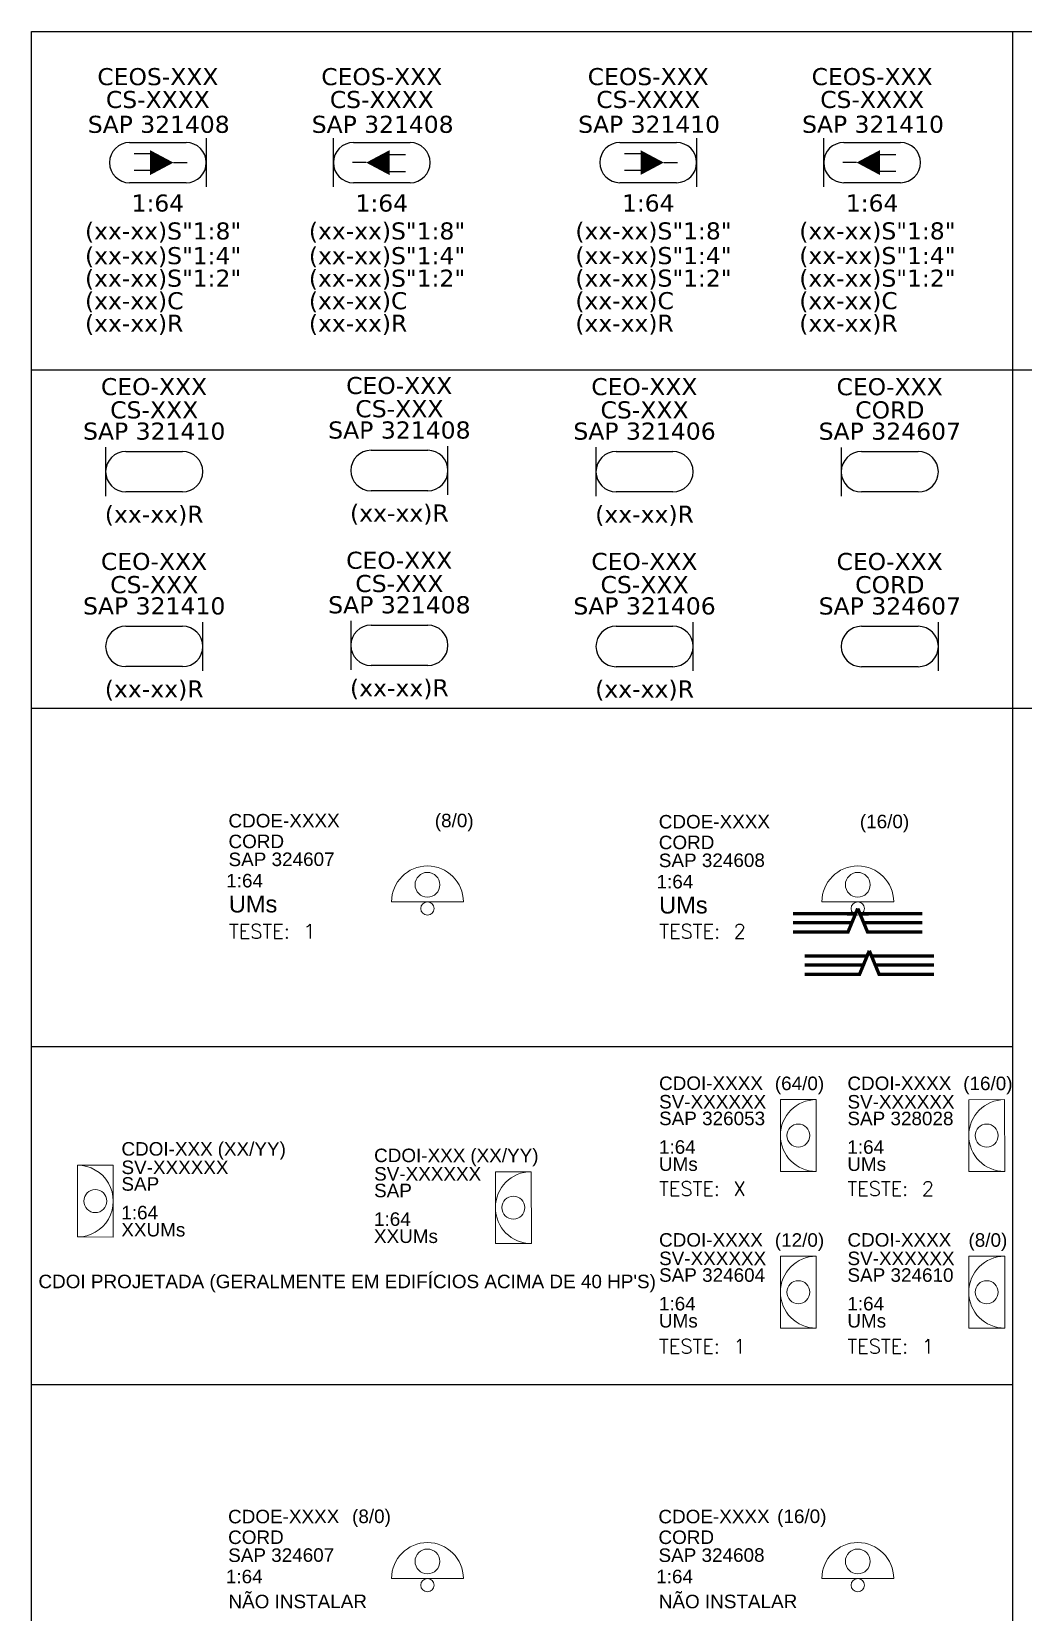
# Model space of a CAD drawing. Extents: x 4313 to 28038, y -9425 to 4777.
# Drawn here: x 13292 to 13879, y 575 to 1511 of the extents above; entities that cross this region are included whole.
import ezdxf
from ezdxf.enums import TextEntityAlignment as Align

# ---------------------------------------------------------------- set-up
doc = ezdxf.new("R2010")
doc.units = ezdxf.units.DM
doc.header["$MEASUREMENT"] = 0
for name, color, linetype, lineweight in [("20.0-LEGENDA DOS CDO'S", 1, 'Continuous', 0), ('20.1-CDO_INTERIOR', 1, 'Continuous', 0), ('20.2-CDO_POSTE', 1, 'Continuous', 5)]:
    doc.layers.add(name, color=color, linetype=linetype, lineweight=lineweight)
for name, color, linetype in [('20.4-CEOS', 1, 'Continuous'), ('20.5-CEO', 1, 'Continuous'), ('CAP a instalar', 1, 'Continuous')]:
    doc.layers.add(name, color=color, linetype=linetype)
doc.styles.add('ARIAL', font='arial.ttf')
doc.styles.add('DIGICADE', font='arial.ttf')
doc.styles.add('ROMANS', font='romans.shx')
doc.styles.add('siredit', font='verdana.ttf')
doc.linetypes.add('FENCELINE1', pattern='A,0.25,-0.1,[133,ltypeshp.shx,S=0.1,R=0,X=-0.1,Y=0],-0.1,1', length=1.45)

# ---------------------------------------------------------------- blocks, each defined once
blk = doc.blocks.new('CDOI_CT_DRT')
at = {"layer": '20.1-CDO_INTERIOR', "color": 8, "lineweight": 18}
blk.add_lwpolyline([(2.126, -2.126), (2.128, 2.124), (0.003, 2.125), (0.001, -2.125)], close=True, dxfattribs=at)
blk.add_circle((1.064, -0.001), 0.68, dxfattribs=at)
blk.add_arc((0.002, 0), 2.125, 269.97241, 89.97241, dxfattribs=at)
at = {"layer": "20.0-LEGENDA DOS CDO'S", "color": 8, "style": 'ARIAL'}
for tag, p in [('CDO_N', (2.611, 2.691)), ('SURVEY', (2.613, 1.6)), ('SAP', (2.61, 0.614)), ('1:XX', (2.604, -1.079)), ('UMS', (2.603, -2.093))]:
    blk.add_attdef(tag, p, '', height=0.8, rotation=359.97241, dxfattribs=at)
blk.add_attdef('FIBRAS_UTILIZADAS', text='', height=0.8, rotation=359.97241, dxfattribs=at).set_placement((10.323, 2.687), align=Align.CENTER)
blk = doc.blocks.new('CDOI_CT_ESQ')
at = {"layer": '20.1-CDO_INTERIOR', "color": 8, "lineweight": 18}
blk.add_lwpolyline([(-2.119, -2.126), (-2.121, 2.124), (0.004, 2.125), (0.006, -2.125)], close=True, dxfattribs=at)
blk.add_circle((-1.057, -0.001), 0.68, dxfattribs=at)
blk.add_arc((0.005, 0), 2.125, 90.02759, 270.02759, dxfattribs=at)
at = {"layer": "20.0-LEGENDA DOS CDO'S", "color": 8, "style": 'ARIAL'}
for tag, p in [('CDO_N', (-9.298, 2.691)), ('SURVEY', (-9.296, 1.6)), ('SAP', (-9.299, 0.614)), ('1:XX', (-9.305, -1.079)), ('UMS', (-9.306, -2.093))]:
    blk.add_attdef(tag, p, '', height=0.8, rotation=359.97241, dxfattribs=at)
blk.add_attdef('FIBRAS_UTILIZADAS', text='', height=0.8, rotation=359.97241, dxfattribs=at).set_placement((-1.586, 2.687), align=Align.CENTER)
blk = doc.blocks.new('*U33')
at = {"color": 0}
blk.add_line((2.145, -0.582), (-2.104, -0.684), dxfattribs=at)
for centre, radius in [((-0.004, 0.376), 0.733), ((0.03, -1.026), 0.393)]:
    blk.add_circle(centre, radius, dxfattribs=at)
blk.add_arc((0.02, -0.633), 2.125, 1.37817, 181.37817, dxfattribs=at)
blk = doc.blocks.new('*U37')
at = {"layer": '20.4-CEOS'}
for p, q in [((-4.535, 1.194), (-1.192, 1.194)), ((-1.192, -1.19), (-4.535, -1.19))]:
    blk.add_line(p, q, dxfattribs=at)
for points in [[(-5.727, -1.435), (-5.727, 1.439)], [(-3.787, 0.002), (-4.591, 0.002)], [(-2.468, 0.475), (-1.453, 0.475)], [(-2.468, -0.517), (-1.453, -0.517)]]:
    blk.add_lwpolyline(points, dxfattribs=at)
blk.add_lwpolyline([(-3.787, 0.002, 0, 1.471, 0), (-2.406, 0.002, 1.471, 1.471, 0)], format="xyseb", dxfattribs=at)
for centre, start, end in [((-4.535, 0.002), 90, 270), ((-1.192, 0.002), 270, 90)]:
    blk.add_arc(centre, 1.192, start, end, dxfattribs=at)
at = {"layer": '20.4-CEOS', "color": 7, "style": 'siredit'}
for tag, p in [('FID', (-2.864, 5.596)), ('LOCAL', (-2.864, 4.243)), ('SAP', (-2.811, 2.774)), ('RACIO_SPLITAGEM', (-2.864, -1.885))]:
    blk.add_attdef(tag, text='', height=1.01, dxfattribs=at).set_placement(p, align=Align.TOP_CENTER)
for tag, flags, p in [('ID_ATIVIDADE', 3, (-2.864, -3.576)), ('FATOR', 1, (-2.864, -4.888))]:
    blk.add_attdef(tag, text='', height=1.01, dxfattribs=dict(at, flags=flags)).set_placement(p, align=Align.TOP_CENTER)
at = {"layer": '20.4-CEOS', "color": 7, "style": 'siredit', "flags": 3}
blk.add_attdef('QTDE', (-4.966, -7.122), '', height=1.01, dxfattribs=at)
blk = doc.blocks.new('CDOE_CT_POSTE')
at = {"layer": "20.0-LEGENDA DOS CDO'S", "color": 0, "style": 'ARIAL'}
for tag, p in [('CDO_N', (0.12, 5.248)), ('CORDOALHA', (0.122, 4.023)), ('SAP', (0.124, 2.961)), ('1:XX', (0.139, 1.231)), ('UMS', (0.141, 0.217))]:
    blk.add_attdef(tag, p, '', height=0.68, rotation=0.11799, dxfattribs=at)
blk.add_attdef('FIBRAS_UTILIZADAS', text='', height=0.68, rotation=0.11799, dxfattribs=at).set_placement((7.829, 5.263), align=Align.CENTER)
blk = doc.blocks.new('*U68')
at = {"layer": '20.4-CEOS', "color": 7, "style": 'siredit'}
for tag, p in [('FIBRAS_SPLITTER', (0, 0)), ('FIBRAS_TOP_C', (0, -4.128)), ('RESERVA_FINAIS', (0, -5.461))]:
    blk.add_attdef(tag, p, '', height=1.01, dxfattribs=at)
for tag, p, flags in [('ID_ATIVIDADE', (0, -6.773), 3), ('FATOR', (0, -8.085), 1), ('QTDE', (0, -9.397), 1), ('FID', (0, -10.709), 1)]:
    blk.add_attdef(tag, p, '', height=1.01, dxfattribs=dict(at, flags=flags))
blk = doc.blocks.new('*U70')
at = {"layer": '20.4-CEOS', "color": 7, "style": 'siredit'}
blk.add_attdef('FIBRAS_SPLITTER', (0, 0), '', height=1.01, dxfattribs=at)
for tag, p, flags in [('ID_ATIVIDADE', (0, -1.483), 3), ('FATOR', (0, -2.795), 1), ('QTDE', (0, -4.107), 1), ('FID', (0, -5.419), 1)]:
    blk.add_attdef(tag, p, '', height=1.01, dxfattribs=dict(at, flags=flags))
blk = doc.blocks.new('*U72')
at = {"layer": '20.4-CEOS', "color": 7, "style": 'siredit'}
blk.add_attdef('FIBRAS_SPLITTER', (0, 0), '', height=1.01, dxfattribs=at)
for tag, p, flags in [('ID_ATIVIDADE', (0, -1.483), 3), ('FATOR', (0, -2.795), 1), ('QTDE', (0, -4.107), 1), ('FID', (0, -5.419), 1)]:
    blk.add_attdef(tag, p, '', height=1.01, dxfattribs=dict(at, flags=flags))
blk = doc.blocks.new('*U161')
at = {"layer": '20.5-CEO'}
for p, q in [((-1.557, 1.264), (1.8, 1.264)), ((1.8, -1.13), (-1.557, -1.13))]:
    blk.add_line(p, q, dxfattribs=at)
blk.add_lwpolyline([(-2.753, 1.51), (-2.753, -1.376)], dxfattribs=at)
for centre, start, end in [((-1.557, 0.067), 90, 270), ((1.8, 0.067), 270, 90)]:
    blk.add_arc(centre, 1.197, start, end, dxfattribs=at)
at = {"layer": '20.5-CEO', "color": 7, "style": 'siredit'}
for tag, height, p in [('FID', 1.01, (0.11, 5.605)), ('LOCAL', 1.014, (0.122, 4.234)), ('SAP', 1.014, (0.122, 2.974)), ('FIBRAS_RESERVA', 1.014, (0.122, -1.941))]:
    blk.add_attdef(tag, text='', height=height, dxfattribs=at).set_placement(p, align=Align.TOP_CENTER)
for tag, flags, p in [('ID_ATIVIDADE', 3, (0.11, -3.509)), ('FATOR', 1, (0.11, -4.821))]:
    blk.add_attdef(tag, text='', height=1.01, dxfattribs=dict(at, flags=flags)).set_placement(p, align=Align.TOP_CENTER)
at = {"layer": '20.5-CEO', "color": 7, "style": 'siredit', "flags": 3}
blk.add_attdef('QTDE', (-4.877, -7.055), '', height=1.01, dxfattribs=at)
blk = doc.blocks.new('*U146')
at = {"layer": '20.4-CEOS'}
for p, q in [((-4.535, 1.194), (-1.192, 1.194)), ((-1.192, -1.19), (-4.535, -1.19))]:
    blk.add_line(p, q, dxfattribs=at)
for points in [[(0, 1.439), (0, -1.435)], [(-3.26, 0.521), (-4.275, 0.521)], [(-1.941, 0.002), (-1.137, 0.002)], [(-3.26, -0.471), (-4.275, -0.471)]]:
    blk.add_lwpolyline(points, dxfattribs=at)
blk.add_lwpolyline([(-1.941, 0.002, 0, 1.471, 0), (-3.321, 0.002, 1.471, 1.471, 0)], format="xyseb", dxfattribs=at)
for centre, start, end in [((-4.535, 0.002), 90, 270), ((-1.192, 0.002), 270, 90)]:
    blk.add_arc(centre, 1.192, start, end, dxfattribs=at)
at = {"layer": '20.4-CEOS', "color": 7, "style": 'siredit'}
for tag, p in [('FID', (-2.864, 5.596)), ('LOCAL', (-2.864, 4.243)), ('SAP', (-2.811, 2.774)), ('RACIO_SPLITAGEM', (-2.864, -1.885))]:
    blk.add_attdef(tag, text='', height=1.01, dxfattribs=at).set_placement(p, align=Align.TOP_CENTER)
for tag, flags, p in [('ID_ATIVIDADE', 3, (-2.864, -3.576)), ('FATOR', 1, (-2.864, -4.888))]:
    blk.add_attdef(tag, text='', height=1.01, dxfattribs=dict(at, flags=flags)).set_placement(p, align=Align.TOP_CENTER)
at = {"layer": '20.4-CEOS', "color": 7, "style": 'siredit', "flags": 3}
blk.add_attdef('QTDE', (-4.966, -7.122), '', height=1.01, dxfattribs=at)
blk = doc.blocks.new('*U168')
at = {"layer": '20.5-CEO'}
for p, q in [((-1.557, 1.264), (1.8, 1.264)), ((1.8, -1.13), (-1.557, -1.13))]:
    blk.add_line(p, q, dxfattribs=at)
blk.add_lwpolyline([(2.997, -1.376), (2.997, 1.51)], dxfattribs=at)
for centre, start, end in [((-1.557, 0.067), 90, 270), ((1.8, 0.067), 270, 90)]:
    blk.add_arc(centre, 1.197, start, end, dxfattribs=at)
at = {"layer": '20.5-CEO', "color": 7, "style": 'siredit'}
for tag, height, p in [('FID', 1.01, (0.11, 5.605)), ('LOCAL', 1.014, (0.122, 4.234)), ('SAP', 1.014, (0.122, 2.974)), ('FIBRAS_RESERVA', 1.014, (0.122, -1.941))]:
    blk.add_attdef(tag, text='', height=height, dxfattribs=at).set_placement(p, align=Align.TOP_CENTER)
for tag, flags, p in [('ID_ATIVIDADE', 3, (0.11, -3.509)), ('FATOR', 1, (0.11, -4.821))]:
    blk.add_attdef(tag, text='', height=1.01, dxfattribs=dict(at, flags=flags)).set_placement(p, align=Align.TOP_CENTER)
at = {"layer": '20.5-CEO', "color": 7, "style": 'siredit', "flags": 3}
blk.add_attdef('QTDE', (-4.877, -7.055), '', height=1.01, dxfattribs=at)
blk = doc.blocks.new('*U147')
at = {"layer": '20.4-CEOS'}
for p, q in [((-4.535, 1.194), (-1.192, 1.194)), ((-1.192, -1.19), (-4.535, -1.19))]:
    blk.add_line(p, q, dxfattribs=at)
for points in [[(-5.727, -1.435), (-5.727, 1.439)], [(-3.787, 0.002), (-4.591, 0.002)], [(-2.468, 0.475), (-1.453, 0.475)], [(-2.468, -0.517), (-1.453, -0.517)]]:
    blk.add_lwpolyline(points, dxfattribs=at)
blk.add_lwpolyline([(-3.787, 0.002, 0, 1.471, 0), (-2.406, 0.002, 1.471, 1.471, 0)], format="xyseb", dxfattribs=at)
for centre, start, end in [((-4.535, 0.002), 90, 270), ((-1.192, 0.002), 270, 90)]:
    blk.add_arc(centre, 1.192, start, end, dxfattribs=at)
at = {"layer": '20.4-CEOS', "color": 7, "style": 'siredit'}
for tag, p in [('FID', (-2.864, 5.596)), ('LOCAL', (-2.864, 4.243)), ('SAP', (-2.811, 2.774)), ('RACIO_SPLITAGEM', (-2.864, -1.885))]:
    blk.add_attdef(tag, text='', height=1.01, dxfattribs=at).set_placement(p, align=Align.TOP_CENTER)
for tag, flags, p in [('ID_ATIVIDADE', 3, (-2.864, -3.576)), ('FATOR', 1, (-2.864, -4.888))]:
    blk.add_attdef(tag, text='', height=1.01, dxfattribs=dict(at, flags=flags)).set_placement(p, align=Align.TOP_CENTER)
at = {"layer": '20.4-CEOS', "color": 7, "style": 'siredit', "flags": 3}
blk.add_attdef('QTDE', (-4.966, -7.122), '', height=1.01, dxfattribs=at)
blk = doc.blocks.new('*U148')
at = {"layer": '20.4-CEOS'}
for p, q in [((-4.535, 1.194), (-1.192, 1.194)), ((-1.192, -1.19), (-4.535, -1.19))]:
    blk.add_line(p, q, dxfattribs=at)
for points in [[(0, 1.439), (0, -1.435)], [(-3.26, 0.521), (-4.275, 0.521)], [(-1.941, 0.002), (-1.137, 0.002)], [(-3.26, -0.471), (-4.275, -0.471)]]:
    blk.add_lwpolyline(points, dxfattribs=at)
blk.add_lwpolyline([(-1.941, 0.002, 0, 1.471, 0), (-3.321, 0.002, 1.471, 1.471, 0)], format="xyseb", dxfattribs=at)
for centre, start, end in [((-4.535, 0.002), 90, 270), ((-1.192, 0.002), 270, 90)]:
    blk.add_arc(centre, 1.192, start, end, dxfattribs=at)
at = {"layer": '20.4-CEOS', "color": 7, "style": 'siredit'}
for tag, p in [('FID', (-2.864, 5.596)), ('LOCAL', (-2.864, 4.243)), ('SAP', (-2.811, 2.774)), ('RACIO_SPLITAGEM', (-2.864, -1.885))]:
    blk.add_attdef(tag, text='', height=1.01, dxfattribs=at).set_placement(p, align=Align.TOP_CENTER)
for tag, flags, p in [('ID_ATIVIDADE', 3, (-2.864, -3.576)), ('FATOR', 1, (-2.864, -4.888))]:
    blk.add_attdef(tag, text='', height=1.01, dxfattribs=dict(at, flags=flags)).set_placement(p, align=Align.TOP_CENTER)
at = {"layer": '20.4-CEOS', "color": 7, "style": 'siredit', "flags": 3}
blk.add_attdef('QTDE', (-4.966, -7.122), '', height=1.01, dxfattribs=at)
blk = doc.blocks.new('*U149')
at = {"layer": '20.5-CEO'}
for p, q in [((-1.557, 1.264), (1.8, 1.264)), ((1.8, -1.13), (-1.557, -1.13))]:
    blk.add_line(p, q, dxfattribs=at)
blk.add_lwpolyline([(-2.753, 1.51), (-2.753, -1.376)], dxfattribs=at)
for centre, start, end in [((-1.557, 0.067), 90, 270), ((1.8, 0.067), 270, 90)]:
    blk.add_arc(centre, 1.197, start, end, dxfattribs=at)
at = {"layer": '20.5-CEO', "color": 7, "style": 'siredit'}
for tag, height, p in [('FID', 1.01, (0.11, 5.605)), ('LOCAL', 1.014, (0.122, 4.234)), ('SAP', 1.014, (0.122, 2.974)), ('FIBRAS_RESERVA', 1.014, (0.122, -1.941))]:
    blk.add_attdef(tag, text='', height=height, dxfattribs=at).set_placement(p, align=Align.TOP_CENTER)
for tag, flags, p in [('ID_ATIVIDADE', 3, (0.11, -3.509)), ('FATOR', 1, (0.11, -4.821))]:
    blk.add_attdef(tag, text='', height=1.01, dxfattribs=dict(at, flags=flags)).set_placement(p, align=Align.TOP_CENTER)
at = {"layer": '20.5-CEO', "color": 7, "style": 'siredit', "flags": 3}
blk.add_attdef('QTDE', (-4.877, -7.055), '', height=1.01, dxfattribs=at)
blk = doc.blocks.new('*U150')
at = {"layer": '20.5-CEO'}
for p, q in [((-1.557, 1.264), (1.8, 1.264)), ((1.8, -1.13), (-1.557, -1.13))]:
    blk.add_line(p, q, dxfattribs=at)
blk.add_lwpolyline([(2.997, -1.376), (2.997, 1.51)], dxfattribs=at)
for centre, start, end in [((-1.557, 0.067), 90, 270), ((1.8, 0.067), 270, 90)]:
    blk.add_arc(centre, 1.197, start, end, dxfattribs=at)
at = {"layer": '20.5-CEO', "color": 7, "style": 'siredit'}
for tag, height, p in [('FID', 1.01, (0.11, 5.605)), ('LOCAL', 1.014, (0.122, 4.234)), ('SAP', 1.014, (0.122, 2.974)), ('FIBRAS_RESERVA', 1.014, (0.122, -1.941))]:
    blk.add_attdef(tag, text='', height=height, dxfattribs=at).set_placement(p, align=Align.TOP_CENTER)
for tag, flags, p in [('ID_ATIVIDADE', 3, (0.11, -3.509)), ('FATOR', 1, (0.11, -4.821))]:
    blk.add_attdef(tag, text='', height=1.01, dxfattribs=dict(at, flags=flags)).set_placement(p, align=Align.TOP_CENTER)
at = {"layer": '20.5-CEO', "color": 7, "style": 'siredit', "flags": 3}
blk.add_attdef('QTDE', (-4.877, -7.055), '', height=1.01, dxfattribs=at)
blk = doc.blocks.new('*U151')
at = {"layer": '20.5-CEO'}
for p, q in [((-1.557, 1.264), (1.8, 1.264)), ((1.8, -1.13), (-1.557, -1.13))]:
    blk.add_line(p, q, dxfattribs=at)
blk.add_lwpolyline([(-2.753, 1.51), (-2.753, -1.376)], dxfattribs=at)
for centre, start, end in [((-1.557, 0.067), 90, 270), ((1.8, 0.067), 270, 90)]:
    blk.add_arc(centre, 1.197, start, end, dxfattribs=at)
at = {"layer": '20.5-CEO', "color": 7, "style": 'siredit'}
for tag, height, p in [('FID', 1.01, (0.11, 5.605)), ('LOCAL', 1.014, (0.122, 4.234)), ('SAP', 1.014, (0.122, 2.974)), ('FIBRAS_RESERVA', 1.014, (0.122, -1.941))]:
    blk.add_attdef(tag, text='', height=height, dxfattribs=at).set_placement(p, align=Align.TOP_CENTER)
for tag, flags, p in [('ID_ATIVIDADE', 3, (0.11, -3.509)), ('FATOR', 1, (0.11, -4.821))]:
    blk.add_attdef(tag, text='', height=1.01, dxfattribs=dict(at, flags=flags)).set_placement(p, align=Align.TOP_CENTER)
at = {"layer": '20.5-CEO', "color": 7, "style": 'siredit', "flags": 3}
blk.add_attdef('QTDE', (-4.877, -7.055), '', height=1.01, dxfattribs=at)
blk = doc.blocks.new('*U152')
at = {"layer": '20.5-CEO'}
for p, q in [((-1.557, 1.264), (1.8, 1.264)), ((1.8, -1.13), (-1.557, -1.13))]:
    blk.add_line(p, q, dxfattribs=at)
blk.add_lwpolyline([(2.997, -1.376), (2.997, 1.51)], dxfattribs=at)
for centre, start, end in [((-1.557, 0.067), 90, 270), ((1.8, 0.067), 270, 90)]:
    blk.add_arc(centre, 1.197, start, end, dxfattribs=at)
at = {"layer": '20.5-CEO', "color": 7, "style": 'siredit'}
for tag, height, p in [('FID', 1.01, (0.11, 5.605)), ('LOCAL', 1.014, (0.122, 4.234)), ('SAP', 1.014, (0.122, 2.974)), ('FIBRAS_RESERVA', 1.014, (0.122, -1.941))]:
    blk.add_attdef(tag, text='', height=height, dxfattribs=at).set_placement(p, align=Align.TOP_CENTER)
for tag, flags, p in [('ID_ATIVIDADE', 3, (0.11, -3.509)), ('FATOR', 1, (0.11, -4.821))]:
    blk.add_attdef(tag, text='', height=1.01, dxfattribs=dict(at, flags=flags)).set_placement(p, align=Align.TOP_CENTER)
at = {"layer": '20.5-CEO', "color": 7, "style": 'siredit', "flags": 3}
blk.add_attdef('QTDE', (-4.877, -7.055), '', height=1.01, dxfattribs=at)
blk = doc.blocks.new('*U153')
at = {"layer": '20.5-CEO'}
for p, q in [((-1.557, 1.264), (1.8, 1.264)), ((1.8, -1.13), (-1.557, -1.13))]:
    blk.add_line(p, q, dxfattribs=at)
blk.add_lwpolyline([(-2.753, 1.51), (-2.753, -1.376)], dxfattribs=at)
for centre, start, end in [((-1.557, 0.067), 90, 270), ((1.8, 0.067), 270, 90)]:
    blk.add_arc(centre, 1.197, start, end, dxfattribs=at)
at = {"layer": '20.5-CEO', "color": 7, "style": 'siredit'}
for tag, height, p in [('FID', 1.01, (0.11, 5.605)), ('LOCAL', 1.014, (0.122, 4.234)), ('SAP', 1.014, (0.122, 2.974))]:
    blk.add_attdef(tag, text='', height=height, dxfattribs=at).set_placement(p, align=Align.TOP_CENTER)
for tag, flags, p in [('ID_ATIVIDADE', 3, (0.11, -1.945)), ('FATOR', 1, (0.11, -3.257))]:
    blk.add_attdef(tag, text='', height=1.01, dxfattribs=dict(at, flags=flags)).set_placement(p, align=Align.TOP_CENTER)
at = {"layer": '20.5-CEO', "color": 7, "style": 'siredit', "flags": 3}
blk.add_attdef('QTDE', (-4.877, -5.491), '', height=1.01, dxfattribs=at)
blk = doc.blocks.new('*U154')
at = {"layer": '20.5-CEO'}
for p, q in [((-1.557, 1.264), (1.8, 1.264)), ((1.8, -1.13), (-1.557, -1.13))]:
    blk.add_line(p, q, dxfattribs=at)
blk.add_lwpolyline([(2.997, -1.376), (2.997, 1.51)], dxfattribs=at)
for centre, start, end in [((-1.557, 0.067), 90, 270), ((1.8, 0.067), 270, 90)]:
    blk.add_arc(centre, 1.197, start, end, dxfattribs=at)
at = {"layer": '20.5-CEO', "color": 7, "style": 'siredit'}
for tag, height, p in [('FID', 1.01, (0.11, 5.605)), ('LOCAL', 1.014, (0.122, 4.234)), ('SAP', 1.014, (0.122, 2.974))]:
    blk.add_attdef(tag, text='', height=height, dxfattribs=at).set_placement(p, align=Align.TOP_CENTER)
for tag, flags, p in [('ID_ATIVIDADE', 3, (0.11, -1.945)), ('FATOR', 1, (0.11, -3.257))]:
    blk.add_attdef(tag, text='', height=1.01, dxfattribs=dict(at, flags=flags)).set_placement(p, align=Align.TOP_CENTER)
at = {"layer": '20.5-CEO', "color": 7, "style": 'siredit', "flags": 3}
blk.add_attdef('QTDE', (-4.877, -5.491), '', height=1.01, dxfattribs=at)
blk = doc.blocks.new('Inst CDOE-16 CAIXA DIST OPT CDOE 48F_16D C_SPL_2_1_8')
at = {"layer": "20.0-LEGENDA DOS CDO'S", "color": 0}
for tag, p, style, flags in [('ID_ATIVIDADE', (0.12, 6.472), 'ARIAL', 3), ('FATOR', (7.921, 6.472), 'ARIAL', 1), ('QTDE', (0.097, -1.17), 'DIGICADE', 3)]:
    blk.add_attdef(tag, p, '', height=0.8, rotation=0.11799, dxfattribs=dict(at, style=style, flags=flags))
at = {"layer": "20.0-LEGENDA DOS CDO'S", "color": 0, "style": 'ARIAL'}
for tag, p, height in [('FID', (0.12, 5.248), 0.8), ('CORDOALHA', (0.122, 4.023), 0.8), ('SAP', (0.124, 2.961), 0.8), ('1:XX', (-0.012, 1.7), 0.8), ('UMS', (0.141, 0.217), 1)]:
    blk.add_attdef(tag, p, '', height=height, rotation=0.11799, dxfattribs=at)
blk.add_attdef('FIBRAS_UTILIZADAS', text='', height=0.8, rotation=0.11799, dxfattribs=at).set_placement((13.479, 5.263), align=Align.CENTER)
blk = doc.blocks.new('Teste  FTTH')
at = {"color": 0, "lineweight": 0, "style": 'ROMANS'}
for tag, p in [('TESTE', (-2.302, -0.29)), ('QTDE', (0.212, -0.29))]:
    blk.add_attdef(tag, p, '', height=0.48, dxfattribs=at)
for tag, p, flags in [('FID', (-2.227, -1.253), 1), ('FATOR', (-2.227, -2.028), 3), ('ID_ATIVIDADE', (-2.227, -2.716), 3)]:
    blk.add_attdef(tag, p, '', height=0.48, dxfattribs=dict(at, flags=flags))
blk = doc.blocks.new('Inst CDOE-8 CAIXA DIST OPT CDOE 48F_8D C_SPL OPTAP')
at = {"layer": "20.0-LEGENDA DOS CDO'S", "color": 0}
for tag, p, style, flags in [('ID_ATIVIDADE', (0.12, 6.472), 'ARIAL', 3), ('FATOR', (7.921, 6.472), 'ARIAL', 1), ('QTDE', (0.235, -0.97), 'DIGICADE', 3)]:
    blk.add_attdef(tag, p, '', height=0.8, rotation=0.11799, dxfattribs=dict(at, style=style, flags=flags))
at = {"layer": "20.0-LEGENDA DOS CDO'S", "color": 0, "style": 'ARIAL'}
for tag, p, height in [('FID', (0.12, 5.248), 0.8), ('CORDOALHA', (0.122, 4.023), 0.8), ('SAP', (0.124, 2.961), 0.8), ('1:XX', (-0.012, 1.7), 0.8), ('UMS', (0.141, 0.217), 1)]:
    blk.add_attdef(tag, p, '', height=height, rotation=0.11799, dxfattribs=at)
blk.add_attdef('FIBRAS_UTILIZADAS', text='', height=0.8, rotation=0.11799, dxfattribs=at).set_placement((13.479, 5.263), align=Align.CENTER)
blk = doc.blocks.new('Inst CDOI-16 CAIXA DISTR OPT I_A 16')
at = {"layer": '20.1-CDO_INTERIOR', "color": 1, "lineweight": 18}
blk.add_lwpolyline([(-2.119, -2.126), (-2.121, 2.124), (0.004, 2.125), (0.006, -2.125)], close=True, dxfattribs=at)
blk.add_circle((-1.057, -0.001), 0.68, dxfattribs=at)
blk.add_arc((0.005, 0), 2.125, 90.02759, 270.02759, dxfattribs=at)
at = {"layer": "20.0-LEGENDA DOS CDO'S"}
for tag, p, style, flags in [('ID_ATIVIDADE', (-9.298, 3.781), 'ARIAL', 3), ('FATOR', (-1.496, 3.781), 'ARIAL', 1), ('QTDE', (-9.182, -3.661), 'DIGICADE', 3)]:
    blk.add_attdef(tag, p, '', height=0.8, rotation=0.11799, dxfattribs=dict(at, style=style, flags=flags))
at = {"layer": "20.0-LEGENDA DOS CDO'S", "style": 'ARIAL'}
for tag, p, rotation in [('FID', (-9.298, 2.691), 0.11799), ('SURVEY', (-9.296, 1.6), 359.97241), ('SAP', (-9.299, 0.614), 359.97241), ('1:XX', (-9.305, -1.079), 359.97241), ('UMS', (-9.306, -2.093), 359.97241)]:
    blk.add_attdef(tag, p, '', height=0.8, rotation=rotation, dxfattribs=at)
blk.add_attdef('FIBRAS_UTILIZADAS', text='', height=0.8, rotation=359.97241, dxfattribs=at).set_placement((-0.988, 2.687), align=Align.CENTER)
blk = doc.blocks.new('Inst CDOI-8 ADAP C-SPL 1x 1-8')
at = {"layer": '20.1-CDO_INTERIOR', "color": 1, "lineweight": 18}
blk.add_lwpolyline([(-2.119, -2.126), (-2.121, 2.124), (0.004, 2.125), (0.006, -2.125)], close=True, dxfattribs=at)
blk.add_circle((-1.057, -0.001), 0.68, dxfattribs=at)
blk.add_arc((0.005, 0), 2.125, 90.02759, 270.02759, dxfattribs=at)
at = {"layer": "20.0-LEGENDA DOS CDO'S"}
for tag, p, style, flags in [('ID_ATIVIDADE', (-9.298, 3.781), 'ARIAL', 3), ('FATOR', (-1.496, 3.781), 'ARIAL', 1), ('QTDE', (-9.182, -3.661), 'DIGICADE', 3)]:
    blk.add_attdef(tag, p, '', height=0.8, rotation=0.11799, dxfattribs=dict(at, style=style, flags=flags))
at = {"layer": "20.0-LEGENDA DOS CDO'S", "style": 'ARIAL'}
for tag, p, rotation in [('FID', (-9.298, 2.691), 0.11799), ('SURVEY', (-9.296, 1.6), 359.97241), ('SAP', (-9.299, 0.614), 359.97241), ('1:XX', (-9.305, -1.079), 359.97241), ('UMS', (-9.306, -2.093), 359.97241)]:
    blk.add_attdef(tag, p, '', height=0.8, rotation=rotation, dxfattribs=at)
blk.add_attdef('FIBRAS_UTILIZADAS', text='', height=0.8, rotation=359.97241, dxfattribs=at).set_placement((-0.988, 2.687), align=Align.CENTER)
blk = doc.blocks.new('Inst CDOI-12 ADAP C-SPL 1x 1-8')
at = {"layer": '20.1-CDO_INTERIOR', "color": 1, "lineweight": 18}
blk.add_lwpolyline([(-2.119, -2.126), (-2.121, 2.124), (0.004, 2.125), (0.006, -2.125)], close=True, dxfattribs=at)
blk.add_circle((-1.057, -0.001), 0.68, dxfattribs=at)
blk.add_arc((0.005, 0), 2.125, 90.02759, 270.02759, dxfattribs=at)
at = {"layer": "20.0-LEGENDA DOS CDO'S"}
for tag, p, style, flags in [('ID_ATIVIDADE', (-9.298, 3.781), 'ARIAL', 3), ('FATOR', (-1.496, 3.781), 'ARIAL', 1), ('QTDE', (-9.182, -3.661), 'DIGICADE', 3)]:
    blk.add_attdef(tag, p, '', height=0.8, rotation=0.11799, dxfattribs=dict(at, style=style, flags=flags))
at = {"layer": "20.0-LEGENDA DOS CDO'S", "style": 'ARIAL'}
for tag, p, rotation in [('FID', (-9.298, 2.691), 0.11799), ('SURVEY', (-9.296, 1.6), 359.97241), ('SAP', (-9.299, 0.614), 359.97241), ('1:XX', (-9.305, -1.079), 359.97241), ('UMS', (-9.306, -2.093), 359.97241)]:
    blk.add_attdef(tag, p, '', height=0.8, rotation=rotation, dxfattribs=at)
blk.add_attdef('FIBRAS_UTILIZADAS', text='', height=0.8, rotation=359.97241, dxfattribs=at).set_placement((-0.988, 2.687), align=Align.CENTER)
blk = doc.blocks.new('Inst CDOI-64')
at = {"layer": '20.1-CDO_INTERIOR', "color": 1, "lineweight": 18}
blk.add_lwpolyline([(-2.119, -2.126), (-2.121, 2.124), (0.004, 2.125), (0.006, -2.125)], close=True, dxfattribs=at)
blk.add_circle((-1.057, -0.001), 0.68, dxfattribs=at)
blk.add_arc((0.005, 0), 2.125, 90.02759, 270.02759, dxfattribs=at)
at = {"layer": "20.0-LEGENDA DOS CDO'S"}
for tag, p, style, flags in [('ID_ATIVIDADE', (-9.298, 3.781), 'ARIAL', 3), ('FATOR', (-1.496, 3.781), 'ARIAL', 1), ('QTDE', (-9.182, -3.661), 'DIGICADE', 3)]:
    blk.add_attdef(tag, p, '', height=0.8, rotation=0.11799, dxfattribs=dict(at, style=style, flags=flags))
at = {"layer": "20.0-LEGENDA DOS CDO'S", "style": 'ARIAL'}
for tag, p, rotation in [('FID', (-9.298, 2.691), 0.11799), ('SURVEY', (-9.296, 1.6), 359.97241), ('SAP', (-9.299, 0.614), 359.97241), ('1:XX', (-9.305, -1.079), 359.97241), ('UMS', (-9.306, -2.093), 359.97241)]:
    blk.add_attdef(tag, p, '', height=0.8, rotation=rotation, dxfattribs=at)
blk.add_attdef('FIBRAS_UTILIZADAS', text='', height=0.8, rotation=359.97241, dxfattribs=at).set_placement((-0.988, 2.687), align=Align.CENTER)

msp = doc.modelspace()

# ---------------------------------------------------------------- linework, layer by layer
for p, q in [((13872.26, 1511), (13872.26, -90.83)), ((13291.93, 1310.77), (14452.59, 1310.77)), ((13291.93, 1110.54), (14452.59, 1110.54)), ((13291.93, 910.32), (13872.26, 910.32))]:
    msp.add_line(p, q)
at = {"color": 0, "lineweight": 0}
for p, q in [((13872.26, 1310.77), (13291.93, 1310.77)), ((13291.93, 1110.54), (13291.93, 910.32))]:
    msp.add_line(p, q, dxfattribs=at)
for points in [[(13291.93, -90.83), (13291.93, 1511), (14452.59, 1511), (14452.59, 109.4)], [(13872.26, 710.09), (13291.93, 710.09)]]:
    msp.add_lwpolyline(points)
at = {"layer": 'CAP a instalar', "linetype": 'FENCELINE1', "ltscale": 5, "const_width": 2}
for points in [[(13742.48, 988.92), (13779.43, 988.87), (13780.79, 992.03)], [(13742.48, 978.17), (13775.03, 978.17), (13780.79, 992.03)], [(13742.48, 983.68), (13777.31, 983.68), (13780.79, 992.03)], [(13819.09, 988.92), (13782.14, 988.87), (13780.79, 992.03)], [(13819.09, 978.17), (13786.55, 978.17), (13780.79, 992.03)], [(13819.09, 983.68), (13784.26, 983.68), (13780.79, 992.03)], [(13749.32, 963.89), (13786.27, 963.84), (13787.63, 967)], [(13749.32, 953.14), (13781.87, 953.14), (13787.63, 967)], [(13749.32, 958.65), (13784.15, 958.65), (13787.63, 967)], [(13825.93, 963.89), (13788.98, 963.84), (13787.63, 967)], [(13825.93, 953.14), (13793.39, 953.14), (13787.63, 967)], [(13825.93, 958.65), (13791.1, 958.65), (13787.63, 967)]]:
    msp.add_lwpolyline(points, dxfattribs=at)

# ---------------------------------------------------------------- block references
at = {"color": 0, "lineweight": 0, "xscale": 10, "yscale": 10, "zscale": 10}
for name, p, values in [('Inst CDOI-64', (13756.2, 857.66), {'FIBRAS_UTILIZADAS': '(64/0)', 'SURVEY': 'SV-XXXXXX', 'SAP': 'SAP 326053', '1:XX': '1:64', 'UMS': 'UMs', 'FID': 'CDOI-XXXX'}), ('Inst CDOI-16 CAIXA DISTR OPT I_A 16', (13867.66, 857.63), {'FIBRAS_UTILIZADAS': '(16/0)', 'SURVEY': 'SV-XXXXXX', 'SAP': 'SAP 328028', '1:XX': '1:64', 'UMS': 'UMs', 'FID': 'CDOI-XXXX'}), ('Inst CDOI-12 ADAP C-SPL 1x 1-8', (13756.2, 764.95), {'FIBRAS_UTILIZADAS': '(12/0)', 'SURVEY': 'SV-XXXXXX', 'SAP': 'SAP 324604', '1:XX': '1:64', 'UMS': 'UMs', 'FID': 'CDOI-XXXX'}), ('Inst CDOI-8 ADAP C-SPL 1x 1-8', (13867.68, 764.95), {'FIBRAS_UTILIZADAS': '(8/0)', 'SURVEY': 'SV-XXXXXX', 'SAP': 'SAP 324610', '1:XX': '1:64', 'UMS': 'UMs', 'FID': 'CDOI-XXXX'})]:
    msp.add_blockref(name, p, dxfattribs=at).add_auto_attribs(values)
at = {"layer": "20.0-LEGENDA DOS CDO'S", "lineweight": 0, "xscale": 10, "yscale": 10, "zscale": 10}
for name, p, values in [('Inst CDOE-8 CAIXA DIST OPT CDOE 48F_8D C_SPL OPTAP', (13407.22, 987.47), {'FID': 'CDOE-XXXX', 'CORDOALHA': 'CORD', 'SAP': 'SAP 324607', '1:XX': '1:64', 'UMS': 'UMs', 'FIBRAS_UTILIZADAS': '(8/0)'}), ('Inst CDOE-16 CAIXA DIST OPT CDOE 48F_16D C_SPL_2_1_8', (13661.84, 986.88), {'FID': 'CDOE-XXXX', 'CORDOALHA': 'CORD', 'SAP': 'SAP 324608', '1:XX': '1:64', 'UMS': 'UMs', 'FIBRAS_UTILIZADAS': '(16/0)'})]:
    msp.add_blockref(name, p, dxfattribs=at).add_auto_attribs(values)
at = {"layer": "20.0-LEGENDA DOS CDO'S", "lineweight": 0}
for p, xscale, yscale, zscale, rotation, values in [((13448.99, 979.41), 17.50499999999999, 17.50499999999999, 17.50499999999999, 3.12679767406e-05, {'TESTE': 'TESTE:', 'QTDE': '1'}), ((13703.62, 979.42), 17.50499999999995, 17.50499999999995, 17.50499999999995, 0.004078562105398201, {'TESTE': 'TESTE:', 'QTDE': '2'}), ((13703.52, 827.09), 17.50499999999992, 17.50499999999992, 17.50499999999992, 0.004078562105398201, {'TESTE': 'TESTE:', 'QTDE': 'X'}), ((13814.98, 827.06), 17.50499999999992, 17.50499999999992, 17.50499999999992, 0.004078562105398201, {'TESTE': 'TESTE:', 'QTDE': '2'}), ((13703.5, 733.79), 17.50499999999999, 17.50499999999999, 17.50499999999999, 3.12679767406e-05, {'TESTE': 'TESTE:', 'QTDE': '1'}), ((13814.98, 733.79), 17.50499999999999, 17.50499999999999, 17.50499999999999, 3.12679767406e-05, {'TESTE': 'TESTE:', 'QTDE': '1'})]:
    msp.add_blockref('Teste  FTTH', p, dxfattribs=dict(at, xscale=xscale, yscale=yscale, zscale=zscale, rotation=rotation)).add_auto_attribs(values)
at = {"layer": "20.0-LEGENDA DOS CDO'S", "color": 252}
ref = msp.add_blockref('CDOE_CT_POSTE', (13407, 575.64), dxfattribs=dict(at, xscale=10, yscale=10, zscale=10))
ref.add_attrib('CDO_N', 'CDOE-XXXX', (13408.19, 628.12), dxfattribs={"color": 0, "height": 8, "rotation": 0.11799, "style": 'ARIAL'})
ref.add_attrib('CORDOALHA', 'CORD', (13408.22, 615.88), dxfattribs={"color": 0, "height": 8, "rotation": 0.11799, "style": 'ARIAL'})
ref.add_attrib('SAP', 'SAP 324607', (13408.24, 605.26), dxfattribs={"color": 0, "height": 8, "rotation": 0.11799, "style": 'ARIAL'})
ref.add_attrib('1:XX', '1:64', (13406.88, 592.65), dxfattribs={"color": 0, "height": 8, "rotation": 0.11799, "style": 'ARIAL'})
ref.add_attrib('UMS', 'NÃO INSTALAR', (13408.4, 577.82), dxfattribs={"color": 0, "height": 8, "rotation": 0.11799, "style": 'ARIAL'})
ref.add_attrib('FIBRAS_UTILIZADAS', '     (8/0)', dxfattribs={"color": 0, "height": 8, "rotation": 0.11799, "style": 'ARIAL'}).set_placement((13485.28, 628.28), align=Align.CENTER)
ref = msp.add_blockref('CDOE_CT_POSTE', (13661.64, 575.64), dxfattribs=dict(at, xscale=10, yscale=10, zscale=10))
ref.add_attrib('CDO_N', 'CDOE-XXXX', (13662.84, 628.12), dxfattribs={"color": 0, "height": 8, "rotation": 0.11799, "style": 'ARIAL'})
ref.add_attrib('CORDOALHA', 'CORD', (13662.87, 615.88), dxfattribs={"color": 0, "height": 8, "rotation": 0.11799, "style": 'ARIAL'})
ref.add_attrib('SAP', 'SAP 324608', (13662.89, 605.26), dxfattribs={"color": 0, "height": 8, "rotation": 0.11799, "style": 'ARIAL'})
ref.add_attrib('1:XX', '1:64', (13661.53, 592.65), dxfattribs={"color": 0, "height": 8, "rotation": 0.11799, "style": 'ARIAL'})
ref.add_attrib('UMS', 'NÃO INSTALAR', (13663.05, 577.82), dxfattribs={"color": 0, "height": 8, "rotation": 0.11799, "style": 'ARIAL'})
ref.add_attrib('FIBRAS_UTILIZADAS', '     (16/0)', dxfattribs={"color": 0, "height": 8, "rotation": 0.11799, "style": 'ARIAL'}).set_placement((13739.93, 628.28), align=Align.CENTER)
at = {"layer": '20.1-CDO_INTERIOR', "xscale": 10, "yscale": 10, "zscale": 10}
for name, p in [('CDOI_CT_DRT', (13318.97, 818.85)), ('CDOI_CT_ESQ', (13587.57, 814.99))]:
    msp.add_blockref(name, p, dxfattribs=at).add_auto_attribs({'CDO_N': 'CDOI-XXX', 'FIBRAS_UTILIZADAS': '(XX/YY)', 'SURVEY': 'SV-XXXXXX', 'SAP': 'SAP', '1:XX': '1:64', 'UMS': 'XXUMs'})
at = {"layer": '20.2-CDO_POSTE', "yscale": 10, "zscale": 10}
for p, xscale, rotation in [((13526.2, 1002.29), -10, 1.378166948061282), ((13526.1, 1002.29), 10, 358.6218330519387), ((13780.84, 1002.29), -10, 1.378166948061282)]:
    msp.add_blockref('*U33', p, dxfattribs=dict(at, xscale=xscale, rotation=rotation))
at = {"layer": '20.2-CDO_POSTE', "color": 8, "yscale": 10, "zscale": 10}
for p, xscale, rotation in [((13526.1, 601.83), 10, 358.6218330519387), ((13780.84, 601.83), -10, 1.378166948061282)]:
    msp.add_blockref('*U33', p, dxfattribs=dict(at, xscale=xscale, rotation=rotation))
at = {"layer": '20.4-CEOS', "lineweight": 0, "xscale": 10, "yscale": 10, "zscale": 10}
for name, p in [('*U146', (13395.27, 1433.45)), ('*U37', (13527.77, 1433.45))]:
    msp.add_blockref(name, p, dxfattribs=at).add_auto_attribs({'FID': 'CEOS-XXX', 'LOCAL': 'CS-XXXX', 'SAP': 'SAP 321408', 'RACIO_SPLITAGEM': '1:64'})
at = {"layer": '20.4-CEOS', "color": 0, "lineweight": 0, "xscale": 10, "yscale": 10, "zscale": 10}
for name, p, values in [('*U148', (13685.44, 1433.48), {'FID': 'CEOS-XXX', 'LOCAL': 'CS-XXXX', 'SAP': 'SAP 321410', 'RACIO_SPLITAGEM': '1:64'}), ('*U147', (13817.93, 1433.48), {'FID': 'CEOS-XXX', 'LOCAL': 'CS-XXXX', 'SAP': 'SAP 321410', 'RACIO_SPLITAGEM': '1:64'}), ('*U68', (13323.51, 1387.97), {'FIBRAS_SPLITTER': '(xx-xx)S"1:8"', 'FIBRAS_TOP_C': '(xx-xx)C', 'RESERVA_FINAIS': '(xx-xx)R'}), ('*U68', (13456, 1387.97), {'FIBRAS_SPLITTER': '(xx-xx)S"1:8"', 'FIBRAS_TOP_C': '(xx-xx)C', 'RESERVA_FINAIS': '(xx-xx)R'}), ('*U68', (13613.67, 1388.01), {'FIBRAS_SPLITTER': '(xx-xx)S"1:8"', 'FIBRAS_TOP_C': '(xx-xx)C', 'RESERVA_FINAIS': '(xx-xx)R'}), ('*U68', (13746.17, 1388.01), {'FIBRAS_SPLITTER': '(xx-xx)S"1:8"', 'FIBRAS_TOP_C': '(xx-xx)C', 'RESERVA_FINAIS': '(xx-xx)R'}), ('*U70', (13323.51, 1373.36), {'FIBRAS_SPLITTER': '(xx-xx)S"1:4"'}), ('*U70', (13456, 1373.36), {'FIBRAS_SPLITTER': '(xx-xx)S"1:4"'}), ('*U70', (13613.67, 1373.39), {'FIBRAS_SPLITTER': '(xx-xx)S"1:4"'}), ('*U70', (13746.17, 1373.39), {'FIBRAS_SPLITTER': '(xx-xx)S"1:4"'}), ('*U72', (13323.51, 1360.02), {'FIBRAS_SPLITTER': '(xx-xx)S"1:2"'}), ('*U72', (13456, 1360.02), {'FIBRAS_SPLITTER': '(xx-xx)S"1:2"'}), ('*U72', (13613.67, 1360.06), {'FIBRAS_SPLITTER': '(xx-xx)S"1:2"'}), ('*U72', (13746.17, 1360.06), {'FIBRAS_SPLITTER': '(xx-xx)S"1:2"'})]:
    msp.add_blockref(name, p, dxfattribs=at).add_auto_attribs(values)
at = {"layer": '20.5-CEO', "color": 0, "lineweight": 0}
ref = msp.add_blockref('*U149', (13363.25, 1249.89), dxfattribs=dict(at, xscale=10, yscale=10, zscale=10))
ref.add_attrib('LOCAL', 'CS-XXX', dxfattribs={"color": 7, "height": 10.138, "style": 'siredit'}).set_placement((13364.47, 1292.22), align=Align.TOP_CENTER)
ref.add_attrib('SAP', 'SAP 321410', dxfattribs={"color": 7, "height": 10.138, "style": 'siredit'}).set_placement((13364.47, 1279.63), align=Align.TOP_CENTER)
ref.add_attrib('FIBRAS_RESERVA', '(xx-xx)R', dxfattribs={"color": 7, "height": 10.138, "style": 'siredit'}).set_placement((13364.47, 1230.48), align=Align.TOP_CENTER)
ref.add_attrib('FID', 'CEO-XXX', dxfattribs={"layer": '20.4-CEOS', "color": 7, "height": 10.097, "style": 'siredit'}).set_placement((13364.36, 1305.94), align=Align.TOP_CENTER)
ref = msp.add_blockref('*U168', (13508.34, 1250.55), dxfattribs=dict(at, xscale=10, yscale=10, zscale=10))
ref.add_attrib('LOCAL', 'CS-XXX', dxfattribs={"color": 7, "height": 10.138, "style": 'siredit'}).set_placement((13509.55, 1292.89), align=Align.TOP_CENTER)
ref.add_attrib('SAP', 'SAP 321408', dxfattribs={"color": 7, "height": 10.138, "style": 'siredit'}).set_placement((13509.55, 1280.29), align=Align.TOP_CENTER)
ref.add_attrib('FIBRAS_RESERVA', '(xx-xx)R', dxfattribs={"color": 7, "height": 10.138, "style": 'siredit'}).set_placement((13509.55, 1231.14), align=Align.TOP_CENTER)
ref.add_attrib('FID', 'CEO-XXX', dxfattribs={"layer": '20.4-CEOS', "color": 7, "height": 10.097, "style": 'siredit'}).set_placement((13509.44, 1306.6), align=Align.TOP_CENTER)
ref = msp.add_blockref('*U151', (13653.4, 1249.88), dxfattribs=dict(at, xscale=10, yscale=10, zscale=10))
ref.add_attrib('LOCAL', 'CS-XXX', dxfattribs={"color": 7, "height": 10.138, "style": 'siredit'}).set_placement((13654.62, 1292.22), align=Align.TOP_CENTER)
ref.add_attrib('SAP', 'SAP 321406', dxfattribs={"color": 7, "height": 10.138, "style": 'siredit'}).set_placement((13654.62, 1279.63), align=Align.TOP_CENTER)
ref.add_attrib('FIBRAS_RESERVA', '(xx-xx)R', dxfattribs={"color": 7, "height": 10.138, "style": 'siredit'}).set_placement((13654.62, 1230.47), align=Align.TOP_CENTER)
ref.add_attrib('FID', 'CEO-XXX', dxfattribs={"layer": '20.4-CEOS', "color": 7, "height": 10.097, "style": 'siredit'}).set_placement((13654.5, 1305.94), align=Align.TOP_CENTER)
at = {"layer": '20.5-CEO', "color": 0, "lineweight": 0, "xscale": 10, "yscale": 10, "zscale": 10}
for name, p in [('*U153', (13798.54, 1249.85)), ('*U154', (13798.54, 1146.41))]:
    msp.add_blockref(name, p, dxfattribs=at).add_auto_attribs({'LOCAL': 'CORD', 'SAP': 'SAP 324607', 'FID': 'CEO-XXX'})
at = {"layer": '20.5-CEO', "color": 0, "lineweight": 0}
ref = msp.add_blockref('*U150', (13363.25, 1146.45), dxfattribs=dict(at, xscale=10, yscale=10, zscale=10))
ref.add_attrib('LOCAL', 'CS-XXX', dxfattribs={"color": 7, "height": 10.138, "style": 'siredit'}).set_placement((13364.47, 1188.78), align=Align.TOP_CENTER)
ref.add_attrib('SAP', 'SAP 321410', dxfattribs={"color": 7, "height": 10.138, "style": 'siredit'}).set_placement((13364.47, 1176.19), align=Align.TOP_CENTER)
ref.add_attrib('FIBRAS_RESERVA', '(xx-xx)R', dxfattribs={"color": 7, "height": 10.138, "style": 'siredit'}).set_placement((13364.47, 1127.04), align=Align.TOP_CENTER)
ref.add_attrib('FID', 'CEO-XXX', dxfattribs={"layer": '20.4-CEOS', "color": 7, "height": 10.097, "style": 'siredit'}).set_placement((13364.36, 1202.5), align=Align.TOP_CENTER)
ref = msp.add_blockref('*U161', (13508.34, 1147.11), dxfattribs=dict(at, xscale=10, yscale=10, zscale=10))
ref.add_attrib('LOCAL', 'CS-XXX', dxfattribs={"color": 7, "height": 10.138, "style": 'siredit'}).set_placement((13509.55, 1189.45), align=Align.TOP_CENTER)
ref.add_attrib('SAP', 'SAP 321408', dxfattribs={"color": 7, "height": 10.138, "style": 'siredit'}).set_placement((13509.55, 1176.86), align=Align.TOP_CENTER)
ref.add_attrib('FIBRAS_RESERVA', '(xx-xx)R', dxfattribs={"color": 7, "height": 10.138, "style": 'siredit'}).set_placement((13509.55, 1127.71), align=Align.TOP_CENTER)
ref.add_attrib('FID', 'CEO-XXX', dxfattribs={"layer": '20.4-CEOS', "color": 7, "height": 10.097, "style": 'siredit'}).set_placement((13509.44, 1203.17), align=Align.TOP_CENTER)
ref = msp.add_blockref('*U152', (13653.4, 1146.44), dxfattribs=dict(at, xscale=10, yscale=10, zscale=10))
ref.add_attrib('LOCAL', 'CS-XXX', dxfattribs={"color": 7, "height": 10.138, "style": 'siredit'}).set_placement((13654.62, 1188.78), align=Align.TOP_CENTER)
ref.add_attrib('SAP', 'SAP 321406', dxfattribs={"color": 7, "height": 10.138, "style": 'siredit'}).set_placement((13654.62, 1176.19), align=Align.TOP_CENTER)
ref.add_attrib('FIBRAS_RESERVA', '(xx-xx)R', dxfattribs={"color": 7, "height": 10.138, "style": 'siredit'}).set_placement((13654.62, 1127.03), align=Align.TOP_CENTER)
ref.add_attrib('FID', 'CEO-XXX', dxfattribs={"layer": '20.4-CEOS', "color": 7, "height": 10.097, "style": 'siredit'}).set_placement((13654.5, 1202.5), align=Align.TOP_CENTER)

# ---------------------------------------------------------------- texts
at = {"layer": '20.1-CDO_INTERIOR', "color": 8, "style": 'ARIAL'}
msp.add_text("CDOI PROJETADA (GERALMENTE EM EDIFÍCIOS ACIMA DE 40 HP'S)", height=8, dxfattribs=at).set_placement((13295.97, 767.29))

doc.saveas('drawing.dxf')
